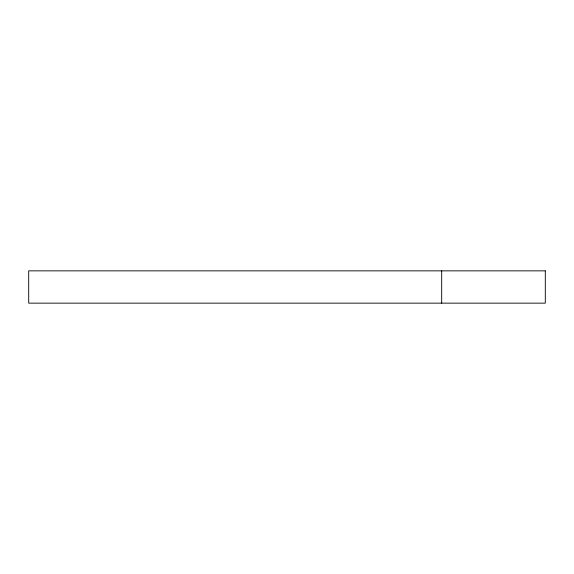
<?xml version="1.0" encoding="UTF-8"?>
<svg xmlns="http://www.w3.org/2000/svg" width="574" height="574" viewBox="0 0 574 574"><rect width="100%" height="100%" fill="white"/><g stroke="black" fill="none" stroke-linecap="round" stroke-linejoin="round"><path stroke-width="0.86" d="M441.686 270.856L441.686 303.144M545.3 270.856L28.7 270.856L28.7 303.144L545.3 303.144L545.3 270.856"/></g></svg>
